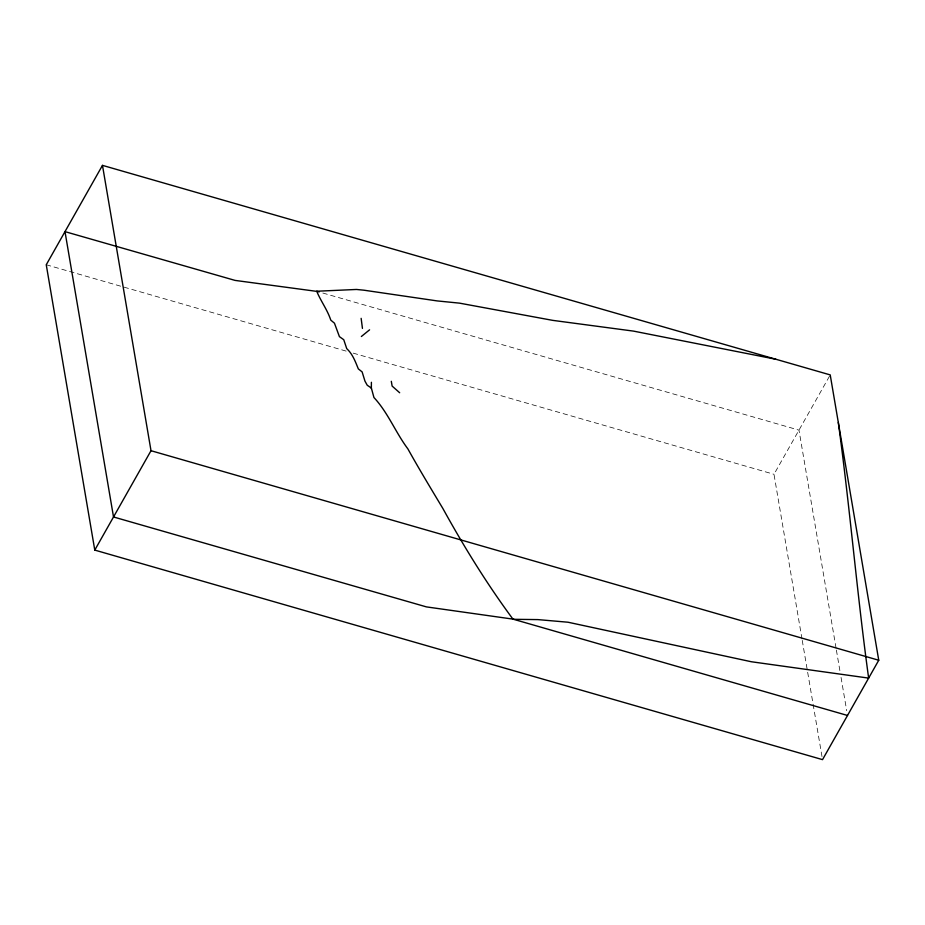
<?xml version="1.0" encoding="UTF-8"?>
<svg xmlns="http://www.w3.org/2000/svg" width="925" height="925" viewBox="0 0 925 925"><rect width="100%" height="100%" fill="white"/><g stroke="black" fill="none" stroke-linecap="round" stroke-linejoin="round"><path stroke-width="0.69" stroke-dasharray="4.62 3.47" d="M801.998 638.967L773.994 474.294L830.222 374.903M322.837 293.028L798.98 430.125L836.188 648.876M46.25 264.758L346.239 351.13M353.177 353.13L773.994 474.294M836.385 650.067L840.027 671.469M841.045 677.412L846.699 710.701M802.241 640.389L822.522 759.633"/><path stroke-width="1.39" d="M371.353 388.546L371.399 382.291M102.478 165.367L46.25 264.758L94.778 550.097L822.522 759.633L878.75 660.242L830.222 374.903L102.478 165.367L151.006 450.706L94.778 550.097M361.363 336.503L369.584 329.82M775.809 359.235L633.532 331.115L552.641 320.351L459.528 303.146L437.097 300.903L363.999 290.207L356.495 289.456L315.992 291.271L235.066 280.402L64.993 231.632L113.521 516.971L426.425 606.893L514.323 619.311L537.864 619.6L568.008 622.224L751.343 661.745L868.644 678.106C856.955 593.098 849.902 507.49 838.304 422.459M319.16 291.965L316.708 291.259C320.859 301.261 327.404 309.806 330.792 320.119L334.457 323.195L339.417 336.631L343.753 339.718L346.736 348.632C352.633 354.102 355.281 361.409 358.322 368.878L362.126 371.908L364.97 381.158L367.237 385.239L371.353 388.038L373.943 397.519C387.957 412.538 395.53 432.368 407.879 448.879C419.129 469.091 431.015 488.747 442.878 508.496C463.876 546.559 486.851 583.825 512.936 619.126L847.508 715.464M151.006 450.706L878.75 660.242M399.669 392.755L392.119 386.06L391.31 381.308M361.143 318.35L362.45 328.398"/></g></svg>
